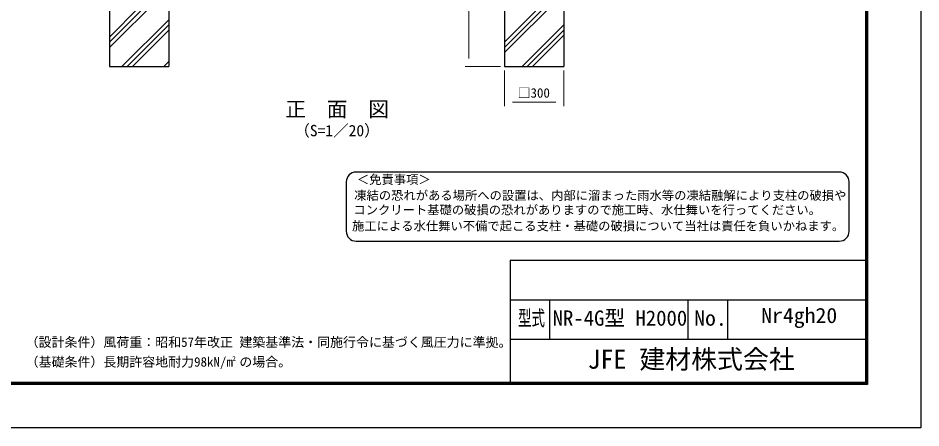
# Model space of a CAD drawing. Units: millimetres, scale not verified. Extents: x -4200 to 4200, y -2970 to 2970.
# Drawn here: x -371 to 4200, y -2970 to -893 of the extents above; entities that cross this region are included whole.
import ezdxf
from ezdxf.enums import TextEntityAlignment as Align

# ---------------------------------------------------------------- set-up
doc = ezdxf.new("R2010")
doc.units = ezdxf.units.MM
doc.header["$LTSCALE"] = 10
for name, color, linetype, lineweight in [('0-0_D-TTL-TXT', 7, 'Continuous', 25), ('0-5_D-DCR-HCH', 7, 'Continuous', 13), ('0-7_D-STR4', 7, 'Continuous', 25), ('0-8_D-STR-DIM', 7, 'Continuous', 13), ('0-C_D-TTL', 7, 'Continuous', 25)]:
    doc.layers.add(name, color=color, linetype=linetype, lineweight=lineweight)
doc.styles.add('ＭＳ ゴシック', font='')
doc.styles.get('ＭＳ ゴシック').set_extended_font_data('MS Gothic')

msp = doc.modelspace()

# ---------------------------------------------------------------- linework, layer by layer
at = {"layer": '0-0_D-TTL-TXT', "color": 2}
for p, q in [((3786.36, -1673.4), (1340.81, -1673.4)), ((1290.81, -1723.4), (1290.81, -1973.4)), ((3836.36, -1973.4), (3836.36, -1723.4)), ((1340.81, -2023.4), (3786.36, -2023.4))]:
    msp.add_line(p, q, dxfattribs=at)
for centre, start, end in [((1340.81, -1723.4), 90, 180), ((3786.36, -1723.4), 0, 90), ((1340.81, -1973.4), 180, 270), ((3786.36, -1973.4), 270, 0)]:
    msp.add_arc(centre, 50, start, end, dxfattribs=at)
at = {"layer": '0-5_D-DCR-HCH'}
for p, q in [((91.99, -1042.49), (391.99, -742.49)), ((2091.99, -1041.64), (2391.99, -741.64)), ((2091.99, -1068.15), (2391.99, -768.15)), ((91.99, -1015.98), (269.33, -838.63)), ((91.99, -989.46), (242.82, -838.63)), ((2091.99, -1015.12), (2268.48, -838.63)), ((154.95, -1138.63), (391.99, -901.59)), ((181.47, -1138.63), (391.99, -928.11)), ((207.98, -1138.63), (391.99, -954.62)), ((2180.61, -1138.63), (2391.99, -927.25)), ((2207.13, -1138.63), (2391.99, -953.77)), ((2233.64, -1138.63), (2391.99, -980.28)), ((367.08, -1138.63), (391.99, -1113.72))]:
    msp.add_line(p, q, dxfattribs=at)
at = {"layer": '0-7_D-STR4'}
for p, q in [((91.99, -538.63), (91.99, -1138.63)), ((391.99, -538.63), (391.99, -1138.63)), ((2091.99, -538.63), (2091.99, -1138.63)), ((2391.99, -538.63), (2391.99, -1138.63)), ((91.99, -1138.63), (391.99, -1138.63)), ((2091.99, -1138.63), (2391.99, -1138.63))]:
    msp.add_line(p, q, dxfattribs=at)
at = {"layer": '0-8_D-STR-DIM'}
for p, q in [((1911.99, -578.63), (1911.99, -1098.63)), ((2071.99, -1138.63), (1891.99, -1138.63)), ((2091.99, -1158.63), (2091.99, -1338.63)), ((2391.99, -1158.63), (2391.99, -1338.63)), ((2131.99, -1318.63), (2351.99, -1318.63))]:
    msp.add_line(p, q, dxfattribs=at)
at = {"layer": '0-C_D-TTL'}
for p, q in [((2120, -2120), (2120, -2740)), ((2120, -2120), (3920, -2120)), ((2120, -2320), (3920, -2320)), ((2320, -2320), (2320, -2520)), ((3020, -2320), (3020, -2520)), ((3220, -2320), (3220, -2520)), ((2120, -2520), (3920, -2520))]:
    msp.add_line(p, q, dxfattribs=at)
at = {"layer": '0-C_D-TTL', "color": 2}
msp.add_lwpolyline([(-4200, 2970), (4200, 2970), (4200, -2970), (-4200, -2970)], close=True, dxfattribs=at)
at = {"layer": '0-C_D-TTL'}
for points in [[(-3930, 2750), (3930, 2750), (3930, -2750), (-3930, -2750)], [(-3927.5, 2747.5), (3927.5, 2747.5), (3927.5, -2747.5), (-3927.5, -2747.5)], [(-3925, 2745), (3925, 2745), (3925, -2745), (-3925, -2745)], [(-3922.5, 2742.5), (3922.5, 2742.5), (3922.5, -2742.5), (-3922.5, -2742.5)], [(-3920, 2740), (3920, 2740), (3920, -2740), (-3920, -2740)]]:
    msp.add_lwpolyline(points, close=True, dxfattribs=at)

# ---------------------------------------------------------------- texts
at = {"layer": '0-0_D-TTL-TXT', "style": 'ＭＳ ゴシック'}
for s, height, p in [('正\u3000面\u3000図', 76.98, (982.09, -1416.31)), ('（S=1／20）', 57.7, (1027.57, -1509.5)), ('＜免責事項＞ \u3000\u3000', 45.67, (1344.51, -1747.58)), ('凍結の恐れがある場所への設置は、内部に溜まった雨水等の凍結融解により支柱の破損や', 45.67, (1330.99, -1828.07)), ('コンクリート基礎の破損の恐れがありますので施工時、水仕舞いを行ってください。', 45.67, (1326.88, -1901.5)), ('施工による水仕舞い不備で起こる支柱・基礎の破損について当社は責任を負いかねます。 ', 45.67, (1319.89, -1982.99)), ('NR-4G型 H2000', 76.98, (2335.6, -2474.8)), ('（設計条件）風荷重：昭和57年改正 建築基準法・同施行令に基づく風圧力に準拠。', 48.09, (-332.45, -2573.6)), ('JFE 建材株式会社', 96.19, (2512.38, -2698.5)), ('（基礎条件）長期許容地耐力98kN/m の場合。', 48.09, (-332.45, -2673.6)), ('2', 24.05, (713.02, -2637.79))]:
    msp.add_text(s, height=height, dxfattribs=at).set_placement(p, align=Align.BOTTOM_LEFT)
for s, width, p in [('型式', 0.65, (2160.27, -2474.8)), ('No.', 1.05, (3052, -2474.8)), ('Nr4gh20', 1.05, (3391.33, -2461.47))]:
    msp.add_text(s, height=76.98, dxfattribs=dict(at, width=width)).set_placement(p, align=Align.BOTTOM_LEFT)
at = {"layer": '0-8_D-STR-DIM', "style": 'ＭＳ ゴシック'}
msp.add_text('□300', height=48.09, dxfattribs=at).set_placement((2157.84, -1310.88), align=Align.BOTTOM_LEFT)

doc.saveas('drawing.dxf')
